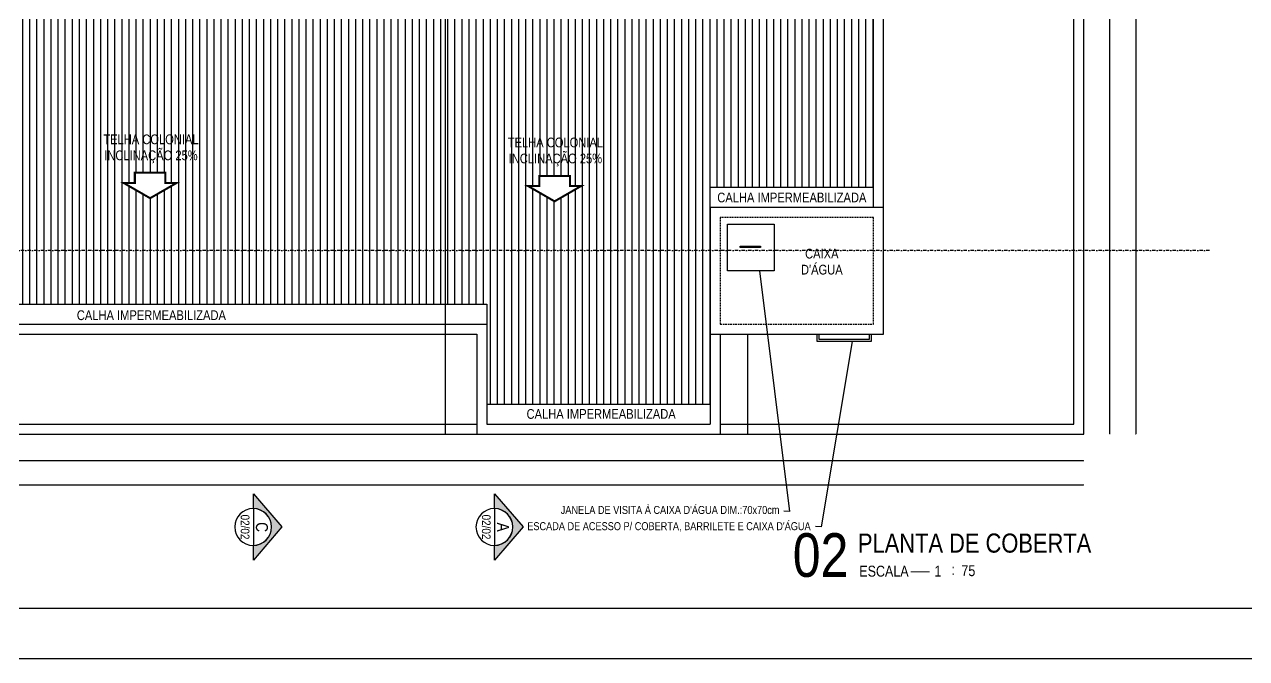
# Model space of a CAD drawing. Header units: millimetres. Extents: x -6300 to 1991, y -4770 to 4545.
# Drawn here: x -4913 to -3081, y 90 to 1042 of the extents above; entities that cross this region are included whole.
import ezdxf
from ezdxf.enums import TextEntityAlignment as Align

# ---------------------------------------------------------------- set-up
doc = ezdxf.new("R2010")
doc.units = ezdxf.units.MM
doc.header["$LTSCALE"] = 20
doc.header["$MEASUREMENT"] = 0
doc.linetypes.add('DASHDOT2', pattern=[0.5, 0.25, -0.125, 0, -0.125])
doc.linetypes.add('HIDDEN2', pattern=[0.1875, 0.125, -0.0625])
doc.layers.get('0').update_dxf_attribs({"linetype": 'CONTINUOUS'})
doc.layers.get('DEFPOINTS').update_dxf_attribs({"linetype": 'CONTINUOUS'})
for name, color, linetype in [('AR-TXT', 2, 'CONTINUOUS'), ('COTA', 7, 'CONTINUOUS'), ('E-txt-g', 3, 'CONTINUOUS'), ('E-TXT-Y', 2, 'CONTINUOUS'), ('LAYER7', 4, 'CONTINUOUS'), ('Lotes', 2, 'CONTINUOUS')]:
    doc.layers.add(name, color=color, linetype=linetype)
for name, color, linetype, lineweight in [('E-Cta-W', 7, 'CONTINUOUS', 20), ('E-Lay-9', 9, 'CONTINUOUS', 9), ('E-Pen-C', 4, 'CONTINUOUS', 15), ('E-Pen-G', 3, 'CONTINUOUS', 30), ('E-Txt-W', 7, 'CONTINUOUS', 20)]:
    doc.layers.add(name, color=color, linetype=linetype, lineweight=lineweight)
doc.styles.add('F2', font='ARIALN.TTF')
doc.styles.add('REG60', font='romans.shx', dxfattribs={"width": 0.8, "height": 0.15})
doc.styles.add('REG80', font='romans.shx', dxfattribs={"width": 0.8, "height": 0.2})
doc.styles.add('SWIS 721 CN BT', font='swissc.ttf')
doc.dimstyles.new('DIMENSION-1', dxfattribs={"dimtxt": 0.145, "dimasz": 0.07, "dimexe": 1, "dimexo": 0, "dimgap": 0.12, "dimtad": 1, "dimzin": 7, "dimdsep": 46, "dimtxsty": 'F2', "dimblk1": 'TRACO', "dimblk2": 'TRACO', "dimsah": 1, "dimcen": 1, "dimse1": 1, "dimse2": 1, "dimclrd": 4, "dimclre": 256, "dimclrt": 4, "dimadec": 8, "dimazin": 0, "dimtfac": 1, "dimtix": 1, "dimtmove": 2, "dimatfit": 3, "dimldrblk": 'TRACO', "dimfxl": 1, "dimtolj": 1, "dimtzin": 0, "dimarcsym": 0})
doc.dimstyles.get("Standard").update_dxf_attribs({"dimtxt": 0.18, "dimasz": 0.18, "dimexe": 0.18, "dimexo": 0.0625, "dimgap": 0.09, "dimtad": 0, "dimtih": 1, "dimtoh": 1, "dimdec": 4, "dimzin": 0, "dimdsep": 46, "dimtxsty": 'Standard', "dimcen": 0.09, "dimadec": 0, "dimazin": 0, "dimtfac": 1, "dimtdec": 4, "dimtofl": 0, "dimtmove": 0, "dimatfit": 3, "dimfxl": 1, "dimtolj": 1, "dimtzin": 0, "dimarcsym": 0})

# ---------------------------------------------------------------- blocks, each defined once
blk = doc.blocks.new('Seta')
at = {"color": 2, "const_width": 2}
blk.add_lwpolyline([(10, 15), (10, 26), (25, 0), (10, -26), (10, -15), (0, -15), (0, 15)], close=True, dxfattribs=at)
blk = doc.blocks.new('TXT-AMB75')
at = {"layer": 'E-txt-g', "style": 'REG80', "width": 0.8, "flags": 8}
blk.add_attdef('TXT', text='', height=0.2, dxfattribs=at).set_placement((0.005, 0.296), align=Align.CENTER)
at = {"layer": 'E-Txt-W', "style": 'REG60', "width": 0.8, "flags": 8}
blk.add_attdef('TXT', text='', height=0.15, dxfattribs=at).set_placement((0.005, 0.027), align=Align.CENTER)
blk = doc.blocks.new('TRACO')
at = {"layer": 'E-Pen-C'}
for p, q in [((-1, 0), (1, 0)), ((0, 1), (0, -1))]:
    blk.add_line(p, q, dxfattribs=at)
at = {"layer": 'E-Pen-G'}
blk.add_line((0, 0), (0, 0), dxfattribs=at)
blk = doc.blocks.new('*D927')
at = {"layer": 'COTA', "color": 4, "linetype": 'Continuous', "lineweight": -2}
blk.add_line((-3325, 387.1), (-3339.9, 387.1), dxfattribs=at)
at = {"layer": 'DEFPOINTS', "color": 0, "linetype": 'Continuous'}
for p in [(-3340, 442.1, -183), (-3325, 427.1, -183), (-3340, 387.1)]:
    blk.add_point(p, dxfattribs=at)
at = {"layer": 'COTA', "color": 4, "linetype": 'Continuous', "lineweight": -2, "xscale": 0.07, "yscale": 0.07, "zscale": 0.07, "rotation": 180}
blk.add_blockref('TRACO', (-3340, 387.1), dxfattribs=at)
at = {"layer": 'COTA', "color": 4, "linetype": 'Continuous', "lineweight": -2, "xscale": 0.07, "yscale": 0.07, "zscale": 0.07}
blk.add_blockref('TRACO', (-3325, 387.1), dxfattribs=at)
at = {"layer": 'COTA', "color": 4, "linetype": 'Continuous', "insert": (-3332.5, 387.3), "char_height": 0.145, "attachment_point": 5, "style": 'F2'}
blk.add_mtext('\\A1;15.00', dxfattribs=at)
blk = doc.blocks.new('*D928')
at = {"layer": 'COTA', "color": 4, "linetype": 'Continuous', "lineweight": -2}
blk.add_line((-3340, 387.1), (-3624.9, 387.1), dxfattribs=at)
at = {"layer": 'DEFPOINTS', "color": 0, "linetype": 'Continuous'}
for p in [(-3625, 577.1, -183), (-3340, 442.1, -183), (-3625, 387.1)]:
    blk.add_point(p, dxfattribs=at)
at = {"layer": 'COTA', "color": 4, "linetype": 'Continuous', "lineweight": -2, "xscale": 0.07, "yscale": 0.07, "zscale": 0.07, "rotation": 180}
blk.add_blockref('TRACO', (-3625, 387.1), dxfattribs=at)
at = {"layer": 'COTA', "color": 4, "linetype": 'Continuous', "lineweight": -2, "xscale": 0.07, "yscale": 0.07, "zscale": 0.07}
blk.add_blockref('TRACO', (-3340, 387.1), dxfattribs=at)
at = {"layer": 'COTA', "color": 4, "linetype": 'Continuous', "insert": (-3482.5, 387.3), "char_height": 0.145, "attachment_point": 5, "style": 'F2'}
blk.add_mtext('\\A1;285.00', dxfattribs=at)
blk = doc.blocks.new('*D929')
at = {"layer": 'COTA', "color": 4, "linetype": 'Continuous', "lineweight": -2}
blk.add_line((-3625, 387.1), (-3639.9, 387.1), dxfattribs=at)
at = {"layer": 'DEFPOINTS', "color": 0, "linetype": 'Continuous'}
for p in [(-3640, 592.1, -183), (-3625, 577.1, -183), (-3640, 387.1)]:
    blk.add_point(p, dxfattribs=at)
at = {"layer": 'COTA', "color": 4, "linetype": 'Continuous', "lineweight": -2, "xscale": 0.07, "yscale": 0.07, "zscale": 0.07, "rotation": 180}
blk.add_blockref('TRACO', (-3640, 387.1), dxfattribs=at)
at = {"layer": 'COTA', "color": 4, "linetype": 'Continuous', "lineweight": -2, "xscale": 0.07, "yscale": 0.07, "zscale": 0.07}
blk.add_blockref('TRACO', (-3625, 387.1), dxfattribs=at)
at = {"layer": 'COTA', "color": 4, "linetype": 'Continuous', "insert": (-3632.5, 387.3), "char_height": 0.145, "attachment_point": 5, "style": 'F2'}
blk.add_mtext('\\A1;15.00', dxfattribs=at)
blk = doc.blocks.new('*D930')
at = {"layer": 'COTA', "color": 4, "linetype": 'Continuous', "lineweight": -2}
blk.add_line((-3640, 387.1), (-3869.9, 387.1), dxfattribs=at)
at = {"layer": 'DEFPOINTS', "color": 0, "linetype": 'Continuous'}
for p in [(-3640, 592.1, -183), (-3870, 577.1, -183), (-3870, 387.1)]:
    blk.add_point(p, dxfattribs=at)
at = {"layer": 'COTA', "color": 4, "linetype": 'Continuous', "lineweight": -2, "xscale": 0.07, "yscale": 0.07, "zscale": 0.07, "rotation": 180}
blk.add_blockref('TRACO', (-3870, 387.1), dxfattribs=at)
at = {"layer": 'COTA', "color": 4, "linetype": 'Continuous', "lineweight": -2, "xscale": 0.07, "yscale": 0.07, "zscale": 0.07}
blk.add_blockref('TRACO', (-3640, 387.1), dxfattribs=at)
at = {"layer": 'COTA', "color": 4, "linetype": 'Continuous', "insert": (-3755, 387.3), "char_height": 0.145, "attachment_point": 5, "style": 'F2'}
blk.add_mtext('\\A1;230.00', dxfattribs=at)
blk = doc.blocks.new('*D931')
at = {"layer": 'COTA', "color": 4, "linetype": 'Continuous', "lineweight": -2}
blk.add_line((-3870, 387.1), (-3884.9, 387.1), dxfattribs=at)
at = {"layer": 'DEFPOINTS', "color": 0, "linetype": 'Continuous'}
for p in [(-3885, 577.1, -183), (-3870, 577.1, -183), (-3885, 387.1)]:
    blk.add_point(p, dxfattribs=at)
at = {"layer": 'COTA', "color": 4, "linetype": 'Continuous', "lineweight": -2, "xscale": 0.07, "yscale": 0.07, "zscale": 0.07, "rotation": 180}
blk.add_blockref('TRACO', (-3885, 387.1), dxfattribs=at)
at = {"layer": 'COTA', "color": 4, "linetype": 'Continuous', "lineweight": -2, "xscale": 0.07, "yscale": 0.07, "zscale": 0.07}
blk.add_blockref('TRACO', (-3870, 387.1), dxfattribs=at)
at = {"layer": 'COTA', "color": 4, "linetype": 'Continuous', "insert": (-3877.5, 387.3), "char_height": 0.145, "attachment_point": 5, "style": 'F2'}
blk.add_mtext('\\A1;15.00', dxfattribs=at)
blk = doc.blocks.new('*D932')
at = {"layer": 'COTA', "color": 4, "linetype": 'Continuous', "lineweight": -2}
blk.add_line((-3885, 387.1), (-4219.9, 387.1), dxfattribs=at)
at = {"layer": 'DEFPOINTS', "color": 0, "linetype": 'Continuous'}
for p in [(-3885, 577.1, -183), (-4220, 442.1, -183), (-4220, 387.1)]:
    blk.add_point(p, dxfattribs=at)
at = {"layer": 'COTA', "color": 4, "linetype": 'Continuous', "lineweight": -2, "xscale": 0.07, "yscale": 0.07, "zscale": 0.07, "rotation": 180}
blk.add_blockref('TRACO', (-4220, 387.1), dxfattribs=at)
at = {"layer": 'COTA', "color": 4, "linetype": 'Continuous', "lineweight": -2, "xscale": 0.07, "yscale": 0.07, "zscale": 0.07}
blk.add_blockref('TRACO', (-3885, 387.1), dxfattribs=at)
at = {"layer": 'COTA', "color": 4, "linetype": 'Continuous', "insert": (-4052.5, 387.3), "char_height": 0.145, "attachment_point": 5, "style": 'F2'}
blk.add_mtext('\\A1;335.00', dxfattribs=at)
blk = doc.blocks.new('*D933')
at = {"layer": 'COTA', "color": 4, "linetype": 'Continuous', "lineweight": -2}
blk.add_line((-4220, 387.1), (-4234.9, 387.1), dxfattribs=at)
at = {"layer": 'DEFPOINTS', "color": 0, "linetype": 'Continuous'}
for p in [(-4235, 442.1, -183), (-4220, 442.1, -183), (-4235, 387.1)]:
    blk.add_point(p, dxfattribs=at)
at = {"layer": 'COTA', "color": 4, "linetype": 'Continuous', "lineweight": -2, "xscale": 0.07, "yscale": 0.07, "zscale": 0.07, "rotation": 180}
blk.add_blockref('TRACO', (-4235, 387.1), dxfattribs=at)
at = {"layer": 'COTA', "color": 4, "linetype": 'Continuous', "lineweight": -2, "xscale": 0.07, "yscale": 0.07, "zscale": 0.07}
blk.add_blockref('TRACO', (-4220, 387.1), dxfattribs=at)
at = {"layer": 'COTA', "color": 4, "linetype": 'Continuous', "insert": (-4227.5, 387.3), "char_height": 0.145, "attachment_point": 5, "style": 'F2'}
blk.add_mtext('\\A1;15.00', dxfattribs=at)
blk = doc.blocks.new('*D934')
at = {"layer": 'COTA', "color": 4, "linetype": 'Continuous', "lineweight": -2}
blk.add_line((-4235, 387.1), (-5174.6, 387.1), dxfattribs=at)
at = {"layer": 'DEFPOINTS', "color": 0, "linetype": 'Continuous'}
for p in [(-5174.6, 592.1, -183), (-4235, 442.1, -183), (-5174.6, 387.1)]:
    blk.add_point(p, dxfattribs=at)
at = {"layer": 'COTA', "color": 4, "linetype": 'Continuous', "lineweight": -2, "xscale": 0.07, "yscale": 0.07, "zscale": 0.07, "rotation": 180}
blk.add_blockref('TRACO', (-5174.6, 387.1), dxfattribs=at)
at = {"layer": 'COTA', "color": 4, "linetype": 'Continuous', "lineweight": -2, "xscale": 0.07, "yscale": 0.07, "zscale": 0.07}
blk.add_blockref('TRACO', (-4235, 387.1), dxfattribs=at)
at = {"layer": 'COTA', "color": 4, "linetype": 'Continuous', "insert": (-4704.8, 387.3), "char_height": 0.145, "attachment_point": 5, "style": 'F2'}
blk.add_mtext('\\A1;939.67', dxfattribs=at)
blk = doc.blocks.new('*D939')
at = {"layer": 'COTA', "color": 4, "linetype": 'Continuous', "lineweight": -2}
blk.add_line((-5574.9, 350.7), (-3325, 350.7), dxfattribs=at)
at = {"layer": 'DEFPOINTS', "color": 0, "linetype": 'Continuous'}
for p in [(-5575, 442.1, -183), (-3325, 427.1, -183), (-3325, 350.7)]:
    blk.add_point(p, dxfattribs=at)
at = {"layer": 'COTA', "color": 4, "linetype": 'Continuous', "lineweight": -2, "xscale": 0.07, "yscale": 0.07, "zscale": 0.07, "rotation": 180}
blk.add_blockref('TRACO', (-5575, 350.7), dxfattribs=at)
at = {"layer": 'COTA', "color": 4, "linetype": 'Continuous', "lineweight": -2, "xscale": 0.07, "yscale": 0.07, "zscale": 0.07}
blk.add_blockref('TRACO', (-3325, 350.7), dxfattribs=at)
at = {"layer": 'COTA', "color": 4, "linetype": 'Continuous', "insert": (-4450, 350.9), "char_height": 0.145, "attachment_point": 5, "style": 'F2'}
blk.add_mtext('\\A1;2250.00', dxfattribs=at)
blk = doc.blocks.new('*D940')
at = {"layer": 'COTA', "color": 4, "linetype": 'Continuous', "lineweight": -2}
blk.add_line((-3285.8, 427.2), (-3285.8, 442), dxfattribs=at)
at = {"layer": 'DEFPOINTS', "color": 0, "linetype": 'Continuous'}
for p in [(-3340, 442.1, -183), (-3285.8, 442.1), (-3325, 427.1, -183)]:
    blk.add_point(p, dxfattribs=at)
at = {"layer": 'COTA', "color": 4, "linetype": 'Continuous', "lineweight": -2, "xscale": 0.07, "yscale": 0.07, "zscale": 0.07}
for p, rotation in [((-3285.8, 442.1), 90), ((-3285.8, 427.1), 270)]:
    blk.add_blockref('TRACO', p, dxfattribs=dict(at, rotation=rotation))
at = {"layer": 'COTA', "color": 4, "linetype": 'Continuous', "insert": (-3286, 434.6), "char_height": 0.145, "attachment_point": 5, "rotation": 90, "style": 'F2'}
blk.add_mtext('\\A1;15.00', dxfattribs=at)
blk = doc.blocks.new('*D941')
at = {"layer": 'COTA', "color": 4, "linetype": 'Continuous', "lineweight": -2}
blk.add_line((-3285.8, 442.2), (-3285.8, 577), dxfattribs=at)
at = {"layer": 'DEFPOINTS', "color": 0, "linetype": 'Continuous'}
for p in [(-3625, 577.1, -183), (-3285.8, 577.1), (-3340, 442.1, -183)]:
    blk.add_point(p, dxfattribs=at)
at = {"layer": 'COTA', "color": 4, "linetype": 'Continuous', "lineweight": -2, "xscale": 0.07, "yscale": 0.07, "zscale": 0.07}
for p, rotation in [((-3285.8, 577.1), 90), ((-3285.8, 442.1), 270)]:
    blk.add_blockref('TRACO', p, dxfattribs=dict(at, rotation=rotation))
at = {"layer": 'COTA', "color": 4, "linetype": 'Continuous', "insert": (-3286, 509.6), "char_height": 0.145, "attachment_point": 5, "rotation": 90, "style": 'F2'}
blk.add_mtext('\\A1;135.00', dxfattribs=at)
blk = doc.blocks.new('*D942')
at = {"layer": 'COTA', "color": 4, "linetype": 'Continuous', "lineweight": -2}
blk.add_line((-3285.8, 577.2), (-3285.8, 592), dxfattribs=at)
at = {"layer": 'DEFPOINTS', "color": 0, "linetype": 'Continuous'}
for p in [(-3640, 592.1, -183), (-3285.8, 592.1), (-3625, 577.1, -183)]:
    blk.add_point(p, dxfattribs=at)
at = {"layer": 'COTA', "color": 4, "linetype": 'Continuous', "lineweight": -2, "xscale": 0.07, "yscale": 0.07, "zscale": 0.07}
for p, rotation in [((-3285.8, 592.1), 90), ((-3285.8, 577.1), 270)]:
    blk.add_blockref('TRACO', p, dxfattribs=dict(at, rotation=rotation))
at = {"layer": 'COTA', "color": 4, "linetype": 'Continuous', "insert": (-3286, 584.6), "char_height": 0.145, "attachment_point": 5, "rotation": 90, "style": 'F2'}
blk.add_mtext('\\A1;15.00', dxfattribs=at)
blk = doc.blocks.new('*D943')
at = {"layer": 'COTA', "color": 4, "linetype": 'Continuous', "lineweight": -2}
blk.add_line((-3285.8, 592.2), (-3285.8, 752), dxfattribs=at)
at = {"layer": 'DEFPOINTS', "color": 0, "linetype": 'Continuous'}
for p in [(-3640, 752.1, -183), (-3285.8, 752.1), (-3640, 592.1, -183)]:
    blk.add_point(p, dxfattribs=at)
at = {"layer": 'COTA', "color": 4, "linetype": 'Continuous', "lineweight": -2, "xscale": 0.07, "yscale": 0.07, "zscale": 0.07}
for p, rotation in [((-3285.8, 752.1), 90), ((-3285.8, 592.1), 270)]:
    blk.add_blockref('TRACO', p, dxfattribs=dict(at, rotation=rotation))
at = {"layer": 'COTA', "color": 4, "linetype": 'Continuous', "insert": (-3286, 672.1), "char_height": 0.145, "attachment_point": 5, "rotation": 90, "style": 'F2'}
blk.add_mtext('\\A1;160.00', dxfattribs=at)
blk = doc.blocks.new('*D944')
at = {"layer": 'COTA', "color": 4, "linetype": 'Continuous', "lineweight": -2}
blk.add_line((-3285.8, 752.2), (-3285.8, 767), dxfattribs=at)
at = {"layer": 'DEFPOINTS', "color": 0, "linetype": 'Continuous'}
for p in [(-3640, 752.1, -183), (-3625, 767.1, -183), (-3285.8, 767.1)]:
    blk.add_point(p, dxfattribs=at)
at = {"layer": 'COTA', "color": 4, "linetype": 'Continuous', "lineweight": -2, "xscale": 0.07, "yscale": 0.07, "zscale": 0.07}
for p, rotation in [((-3285.8, 767.1), 90), ((-3285.8, 752.1), 270)]:
    blk.add_blockref('TRACO', p, dxfattribs=dict(at, rotation=rotation))
at = {"layer": 'COTA', "color": 4, "linetype": 'Continuous', "insert": (-3286, 759.6), "char_height": 0.145, "attachment_point": 5, "rotation": 90, "style": 'F2'}
blk.add_mtext('\\A1;15.00', dxfattribs=at)
blk = doc.blocks.new('*D945')
at = {"layer": 'COTA', "color": 4, "linetype": 'Continuous', "lineweight": -2}
blk.add_line((-3285.8, 767.2), (-3285.8, 1109.5), dxfattribs=at)
at = {"layer": 'DEFPOINTS', "color": 0, "linetype": 'Continuous'}
for p in [(-3640, 1109.6, -183), (-3285.8, 1109.6), (-3625, 767.1, -183)]:
    blk.add_point(p, dxfattribs=at)
at = {"layer": 'COTA', "color": 4, "linetype": 'Continuous', "lineweight": -2, "xscale": 0.07, "yscale": 0.07, "zscale": 0.07}
for p, rotation in [((-3285.8, 1109.6), 90), ((-3285.8, 767.1), 270)]:
    blk.add_blockref('TRACO', p, dxfattribs=dict(at, rotation=rotation))
at = {"layer": 'COTA', "color": 4, "linetype": 'Continuous', "insert": (-3286, 938.3), "char_height": 0.145, "attachment_point": 5, "rotation": 90, "style": 'F2'}
blk.add_mtext('\\A1;342.50', dxfattribs=at)
blk = doc.blocks.new('*D952')
at = {"layer": 'COTA', "color": 4, "linetype": 'Continuous', "lineweight": -2}
blk.add_line((-3247, 2527), (-3247, 427.2), dxfattribs=at)
at = {"layer": 'DEFPOINTS', "color": 0, "linetype": 'Continuous'}
for p in [(-3325, 2527.1, -183), (-3325, 427.1, -183), (-3247, 427.1)]:
    blk.add_point(p, dxfattribs=at)
at = {"layer": 'COTA', "color": 4, "linetype": 'Continuous', "lineweight": -2, "xscale": 0.07, "yscale": 0.07, "zscale": 0.07}
for p, rotation in [((-3247, 2527.1), 90), ((-3247, 427.1), 270)]:
    blk.add_blockref('TRACO', p, dxfattribs=dict(at, rotation=rotation))
at = {"layer": 'COTA', "color": 4, "linetype": 'Continuous', "insert": (-3247.2, 1477.1), "char_height": 0.145, "attachment_point": 5, "rotation": 90, "style": 'F2'}
blk.add_mtext('\\A1;2100.00', dxfattribs=at)
blk = doc.blocks.new('*D986')
at = {"layer": 'COTA', "color": 4, "linetype": 'Continuous', "lineweight": -2}
blk.add_line((-4282, 427.2), (-4282, 577), dxfattribs=at)
at = {"layer": 'DEFPOINTS', "color": 0, "linetype": 'Continuous'}
for p in [(-4282, 577.1), (-4235, 577.1, -183), (-4235, 427.1, -183)]:
    blk.add_point(p, dxfattribs=at)
at = {"layer": 'COTA', "color": 4, "linetype": 'Continuous', "lineweight": -2, "xscale": 0.07, "yscale": 0.07, "zscale": 0.07}
for p, rotation in [((-4282, 577.1), 90), ((-4282, 427.1), 270)]:
    blk.add_blockref('TRACO', p, dxfattribs=dict(at, rotation=rotation))
at = {"layer": 'COTA', "color": 4, "linetype": 'Continuous', "insert": (-4282.2, 502.1), "char_height": 0.145, "attachment_point": 5, "rotation": 90, "style": 'F2'}
blk.add_mtext('\\A1;150.00', dxfattribs=at)
blk = doc.blocks.new('*D987')
at = {"layer": 'COTA', "color": 4, "linetype": 'Continuous', "lineweight": -2}
blk.add_line((-4282, 577.2), (-4282, 592), dxfattribs=at)
at = {"layer": 'DEFPOINTS', "color": 0, "linetype": 'Continuous'}
for p in [(-4282, 592.1), (-4220, 592.1, -183), (-4235, 577.1, -183)]:
    blk.add_point(p, dxfattribs=at)
at = {"layer": 'COTA', "color": 4, "linetype": 'Continuous', "lineweight": -2, "xscale": 0.07, "yscale": 0.07, "zscale": 0.07}
for p, rotation in [((-4282, 592.1), 90), ((-4282, 577.1), 270)]:
    blk.add_blockref('TRACO', p, dxfattribs=dict(at, rotation=rotation))
at = {"layer": 'COTA', "color": 4, "linetype": 'Continuous', "insert": (-4282.2, 584.6), "char_height": 0.145, "attachment_point": 5, "rotation": 90, "style": 'F2'}
blk.add_mtext('\\A1;15.00', dxfattribs=at)
blk = doc.blocks.new('*D1068')
at = {"layer": 'COTA', "color": 4, "linetype": 'Continuous', "lineweight": -2}
blk.add_line((-4282, 592.2), (-4282, 1109.5), dxfattribs=at)
at = {"layer": 'DEFPOINTS', "color": 0, "linetype": 'Continuous'}
for p in [(-4282, 1109.6), (-4268.5, 1109.6, -183), (-4220, 592.1, -183)]:
    blk.add_point(p, dxfattribs=at)
at = {"layer": 'COTA', "color": 4, "linetype": 'Continuous', "lineweight": -2, "xscale": 0.07, "yscale": 0.07, "zscale": 0.07}
for p, rotation in [((-4282, 1109.6), 90), ((-4282, 592.1), 270)]:
    blk.add_blockref('TRACO', p, dxfattribs=dict(at, rotation=rotation))
at = {"layer": 'COTA', "color": 4, "linetype": 'Continuous', "insert": (-4282.2, 850.8), "char_height": 0.145, "attachment_point": 5, "rotation": 90, "style": 'F2'}
blk.add_mtext('\\A1;517.50', dxfattribs=at)
blk = doc.blocks.new('CHAVE CORTE-100')
blk.add_hatch(color=8).paths.add_polyline_path([(-2.567, 0), (-2.86, 0), (-2.198, 0.571), (-1.536, 0), (-1.83, 0, 0.987177)])
at = {"color": 2}
blk.add_line((-1.83, 0), (-2.567, 0), dxfattribs=at)
blk.add_lwpolyline([(-1.83, 0.001), (-1.536, 0), (-2.198, 0.571), (-2.86, 0), (-2.567, 0, -0.985586)], format="xyb", close=True, dxfattribs=at)
blk.add_circle((-2.199, -0.005), 0.368, dxfattribs=at)
at = {"color": 2, "style": 'F2'}
for tag, height, p in [('A', 0.24, (-2.199, 0.171)), ('01-02', 0.2, (-2.199, -0.127))]:
    blk.add_attdef(tag, text='', height=height, dxfattribs=at).set_placement(p, align=Align.MIDDLE_CENTER)
blk = doc.blocks.new('*D993')
at = {"layer": 'COTA', "color": 4, "linetype": 'Continuous', "lineweight": -2}
blk.add_line((-3828.9, 577), (-3828.9, 427.2), dxfattribs=at)
at = {"layer": 'DEFPOINTS', "color": 0, "linetype": 'Continuous'}
for p in [(-3870, 577.1), (-3870, 427.1), (-3828.9, 427.1)]:
    blk.add_point(p, dxfattribs=at)
at = {"layer": 'COTA', "color": 4, "linetype": 'Continuous', "lineweight": -2, "xscale": 0.07, "yscale": 0.07, "zscale": 0.07}
for p, rotation in [((-3828.9, 577.1), 90), ((-3828.9, 427.1), 270)]:
    blk.add_blockref('TRACO', p, dxfattribs=dict(at, rotation=rotation))
at = {"layer": 'COTA', "color": 4, "linetype": 'Continuous', "insert": (-3829.1, 502.1), "char_height": 0.145, "attachment_point": 5, "rotation": 90, "style": 'F2'}
blk.add_mtext('\\A1;150.00', dxfattribs=at)
blk = doc.blocks.new('IND_DES')
at = {"layer": 'E-Txt-W', "color": 7}
blk.add_line((0.027, -0.243), (0.198, -0.243), dxfattribs=at)
at = {"layer": 'E-txt-g', "color": 7, "style": 'F2'}
for s, p in [('ESCALA', (-0.446, -0.286)), ('1', (0.243, -0.286)), (':', (0.399, -0.271))]:
    blk.add_text(s, height=0.1, dxfattribs=at).set_placement(p)
blk.add_attdef('ESCALA', (0.49, -0.281), '', height=0.1, dxfattribs=at)
at = {"layer": 'E-Txt-W', "color": 6, "style": 'F2'}
blk.add_attdef('00', text='', height=0.4, dxfattribs=at).set_placement((-0.708, -0.288), align=Align.CENTER)
at = {"layer": 'E-TXT-Y', "color": 7, "style": 'F2'}
for tag, p in [('PROJETO', (-0.456, 0.183)), ('DESENHO', (-0.458, -0.066))]:
    blk.add_attdef(tag, p, '', height=0.175, dxfattribs=at)

msp = doc.modelspace()

# ---------------------------------------------------------------- hatches: boundary and pattern name
at = {"layer": 'LAYER7', "linetype": 'Continuous'}
h = msp.add_hatch(dxfattribs=at)
h.set_pattern_fill('ANSI31', color=4, scale=85, angle=45, style=0)
h.set_pattern_definition([(90, (-152252.799, -8928.696), (-10.625, 1e-15), [])])
h.paths.add_polyline_path([(-3884.973, 702.479), (-4208.38, 702.474), (-4208.38, 472.092), (-3884.973, 472.092), (-3884.973, 577.092)])
h.paths.add_polyline_path([(-3639.973, 1104.592), (-4208.38, 1104.592), (-4208.38, 702.474), (-3884.973, 702.479), (-3884.973, 767.092), (-3884.973, 797.092), (-3639.973, 797.092)])
h.paths.add_polyline_path([(-4095.526, 814.453), (-4095.526, 799.165), (-4078.738, 799.165), (-4118.458, 776.233), (-4158.177, 799.165), (-4141.39, 799.165), (-4141.39, 814.453)], flags=16)
h.paths.add_polyline_path([(-4208.38, 1104.592), (-4570.038, 1104.592), (-4570.038, 702.469), (-4208.38, 702.474)])
h.paths.add_polyline_path([(-4570.038, 1104.592), (-4909.973, 1104.592), (-4909.973, 1067.092), (-5072.973, 1067.092), (-5174.646, 965.419), (-5174.646, 702.459), (-4570.038, 702.469)])
h.paths.add_polyline_path([(-4702.054, 819.149), (-4702.054, 803.861), (-4685.266, 803.861), (-4724.986, 780.929), (-4764.705, 803.861), (-4747.918, 803.861), (-4747.918, 819.149)], flags=16)
h.paths.add_polyline_path([(-4570.038, 702.469), (-5174.646, 702.459), (-5174.646, 622.092), (-4570.038, 622.092)])
h.paths.add_polyline_path([(-4208.38, 702.474), (-4570.038, 702.469), (-4570.038, 622.092), (-4219.973, 622.092), (-4219.973, 592.092), (-4219.973, 472.092), (-4208.38, 472.092)])
h.paths.add_polyline_path([(-4192.806, 823.566), (-4041.64, 823.566), (-4041.64, 856.64), (-4192.806, 856.64)], flags=24)
h.paths.add_polyline_path([(-4192.463, 853.267), (-4041.983, 853.267), (-4041.983, 875.898), (-4192.463, 875.898)], flags=24)
h.paths.add_polyline_path([(-4286.371, 831.095), (-4286.371, 870.678), (-4316.558, 870.678), (-4316.558, 831.095)], flags=24)
h.paths.add_polyline_path([(-4799.334, 828.263), (-4648.168, 828.263), (-4648.168, 861.336), (-4799.334, 861.336)], flags=24)
h.paths.add_polyline_path([(-4798.991, 857.964), (-4648.512, 857.964), (-4648.512, 880.595), (-4798.991, 880.595)], flags=24)
h.paths.add_polyline_path([(-5197.739, 826.744), (-5167.394, 826.744), (-5167.394, 856.931), (-5197.739, 856.931)], flags=9)

# ---------------------------------------------------------------- linework, layer by layer
at = {"color": 7}
for points in [[(-3858.912, 741.891), (-3788.912, 741.891), (-3788.912, 671.891), (-3858.912, 671.891)], [(-3840.331, 709.105), (-3809.834, 709.105), (-3809.834, 706.812), (-3840.331, 706.812)]]:
    msp.add_lwpolyline(points, close=True, dxfattribs=at)
at = {"layer": 'COTA', "color": 7, "linetype": 'Continuous'}
for p, q in [((-3339.973, 442.092), (-3339.973, 2512.092)), ((-3324.973, 427.092), (-3324.973, 2527.092)), ((-5539.973, 442.092), (-4234.973, 442.092)), ((-3869.973, 442.092), (-3339.973, 442.092)), ((-5574.973, 427.092), (-4234.973, 427.092)), ((-3869.973, 427.092), (-3324.973, 427.092))]:
    msp.add_line(p, q, dxfattribs=at)
at = {"layer": 'COTA', "color": 5, "linetype": 'Continuous'}
for p, q in [((-3624.973, 767.092, 182.961), (-3624.973, 1792.092, 182.961)), ((-3639.973, 767.092), (-3639.973, 1777.092)), ((-5174.646, 592.092), (-4219.973, 592.092)), ((-4219.973, 592.092), (-4219.973, 442.092)), ((-5189.646, 577.092), (-4234.973, 577.092)), ((-4234.973, 577.092), (-4234.973, 427.092)), ((-3884.973, 577.092), (-3884.973, 442.092)), ((-3869.973, 577.092), (-3869.973, 427.092)), ((-4219.973, 442.092), (-3884.973, 442.092)), ((-4234.973, 427.092), (-3869.973, 427.092))]:
    msp.add_line(p, q, dxfattribs=at)
at = {"layer": 'COTA', "color": 6, "linetype": 'Continuous'}
for p, q in [((-3639.973, 797.092), (-3884.973, 797.092)), ((-3884.973, 767.092), (-3884.973, 797.092)), ((-5174.646, 622.092), (-4219.973, 622.092)), ((-4219.973, 622.092), (-4219.973, 592.092)), ((-4219.973, 472.092), (-3884.973, 472.092))]:
    msp.add_line(p, q, dxfattribs=at)
at = {"layer": 'COTA', "color": 2, "linetype": 'DASHDOT2'}
msp.add_line((-3136.364, 702.491, 182.961), (-5996.928, 702.446, 182.961), dxfattribs=at)
at = {"layer": 'COTA', "color": 1, "linetype": 'Continuous'}
msp.add_lwpolyline([(-3884.973, 577.092), (-3624.973, 577.092), (-3624.973, 767.092), (-3884.973, 767.092)], close=True, dxfattribs=at)
at = {"layer": 'COTA', "color": 8, "linetype": 'HIDDEN2'}
msp.add_lwpolyline([(-3869.973, 592.092), (-3639.973, 592.092), (-3639.973, 752.092), (-3869.973, 752.092)], close=True, dxfattribs=at)
at = {"layer": 'COTA', "color": 7, "linetype": 'Continuous'}
msp.add_lwpolyline([(-3643.443, 577.092), (-3643.443, 566.092), (-3724.443, 566.092), (-3724.443, 577.092)], dxfattribs=at)
msp.add_lwpolyline([(-3646.443, 577.092), (-3646.443, 569.092), (-3721.443, 569.092), (-3721.443, 577.092)], close=True, dxfattribs=at)
at = {"layer": 'Lotes', "color": 2}
msp.add_lwpolyline([(-6225.21, 90.189), (1232.121, 90.189), (1232.121, 4545.189), (-6225.21, 4545.189)], close=True, dxfattribs=at)
at = {"layer": 'Lotes', "color": 1}
msp.add_lwpolyline([(-6037.71, 4470.189), (1157.121, 4470.189), (1157.121, 165.189), (-6037.71, 165.189)], close=True, dxfattribs=at)

# ---------------------------------------------------------------- block references
at = {"color": 6}
ref = msp.add_blockref('TXT-AMB75', (-4724.149, 835.979, 147.309), dxfattribs=dict(at, xscale=72.9, yscale=72.9, zscale=72.9))
ref.add_attrib('TXT', 'TELHA COLONIAL', dxfattribs={"layer": 'E-txt-g', "color": 2, "height": 14.58, "style": 'F2'}).set_placement((-4723.751, 861.985, 147.309), align=Align.CENTER)
ref.add_attrib('TXT', 'INCLINAÇÃO 25%', dxfattribs={"layer": 'E-Txt-W', "color": 2, "height": 14.58, "style": 'F2'}).set_placement((-4723.751, 837.952, 147.309), align=Align.CENTER)
ref = msp.add_blockref('TXT-AMB75', (-4117.621, 831.282, 147.309), dxfattribs=dict(at, xscale=72.9, yscale=72.9, zscale=72.9))
ref.add_attrib('TXT', 'TELHA COLONIAL', dxfattribs={"layer": 'E-txt-g', "color": 2, "height": 14.58, "style": 'F2'}).set_placement((-4117.223, 857.288, 147.309), align=Align.CENTER)
ref.add_attrib('TXT', 'INCLINAÇÃO 25%', dxfattribs={"layer": 'E-Txt-W', "color": 2, "height": 14.58, "style": 'F2'}).set_placement((-4117.223, 833.256, 147.309), align=Align.CENTER)
ref = msp.add_blockref('TXT-AMB75', (-3763.022, 748.692, 147.309), dxfattribs=dict(at, xscale=72.9, yscale=72.9, zscale=72.9))
ref.add_attrib('TXT', 'CALHA IMPERMEABILIZADA', dxfattribs={"layer": 'E-txt-g', "color": 2, "height": 14.58, "style": 'F2'}).set_placement((-3762.624, 774.697, 147.309), align=Align.CENTER)
ref = msp.add_blockref('TXT-AMB75', (-3718.083, 664.475, 182.961), dxfattribs=dict(at, xscale=72.9, yscale=72.9, zscale=72.9))
ref.add_attrib('TXT', 'CAIXA', dxfattribs={"layer": 'E-txt-g', "color": 2, "height": 14.58, "style": 'F2'}).set_placement((-3717.685, 690.48, 182.961), align=Align.CENTER)
ref.add_attrib('TXT', "D'ÁGUA", dxfattribs={"layer": 'E-Txt-W', "color": 2, "height": 14.58, "style": 'F2'}).set_placement((-3717.685, 666.448, 182.961), align=Align.CENTER)
ref = msp.add_blockref('TXT-AMB75', (-4723.531, 572.097, 147.309), dxfattribs=dict(at, xscale=72.9, yscale=72.9, zscale=72.9))
ref.add_attrib('TXT', 'CALHA IMPERMEABILIZADA', dxfattribs={"layer": 'E-txt-g', "color": 2, "height": 14.58, "style": 'F2'}).set_placement((-4723.132, 598.102, 147.309), align=Align.CENTER)
ref = msp.add_blockref('TXT-AMB75', (-4049.043, 423.939, 147.309), dxfattribs=dict(at, xscale=72.9, yscale=72.9, zscale=72.9))
ref.add_attrib('TXT', 'CALHA IMPERMEABILIZADA', dxfattribs={"layer": 'E-txt-g', "color": 2, "height": 14.58, "style": 'F2'}).set_placement((-4048.645, 449.945, 147.309), align=Align.CENTER)
ref = msp.add_blockref('IND_DES', (-3588.501, 259.934), dxfattribs=dict(xscale=163.6240131907927, yscale=163.6240131907927, zscale=163.6240131907927))
ref.add_attrib('00', '02', dxfattribs={"layer": 'E-Txt-W', "height": 65.4496, "style": 'F2'}).set_placement((-3719.556, 212.795), align=Align.CENTER)
ref.add_attrib('DESENHO', 'PLANTA DE COBERTA', (-3663.475, 249.161), dxfattribs={"layer": 'E-TXT-Y', "color": 2, "height": 28.63422, "style": 'F2'})
ref.add_attrib('ESCALA', '75', (-3508.371, 213.918), dxfattribs={"layer": 'E-txt-g', "color": 7, "height": 16.3624, "style": 'F2'})
at = {"layer": 'AR-TXT'}
ref = msp.add_blockref('CHAVE CORTE-100', (-4570.127, 452.53), dxfattribs=dict(at, xscale=-75, yscale=75, zscale=75, rotation=270))
ref.add_attrib('00', '02/02', dxfattribs={"layer": '0', "height": 13, "rotation": 270, "style": 'SWIS 721 CN BT'}).set_placement((-4582.619, 287.566), align=Align.MIDDLE_CENTER)
ref.add_attrib('A', 'C', dxfattribs={"layer": '0', "height": 18, "rotation": 270, "style": 'SWIS 721 CN BT'}).set_placement((-4557.335, 287.449), align=Align.MIDDLE_CENTER)
ref = msp.add_blockref('CHAVE CORTE-100', (-4208.38, 452.53), dxfattribs=dict(at, xscale=-75, yscale=75, zscale=75, rotation=270))
ref.add_attrib('00', '02/02', dxfattribs={"layer": '0', "height": 13, "rotation": 270, "style": 'SWIS 721 CN BT'}).set_placement((-4220.872, 287.566), align=Align.MIDDLE_CENTER)
ref.add_attrib('A', 'A', dxfattribs={"layer": '0', "height": 18, "rotation": 270, "style": 'SWIS 721 CN BT'}).set_placement((-4195.588, 287.449), align=Align.MIDDLE_CENTER)
at = {"layer": 'E-Lay-9', "color": 6, "xscale": -1.528799999998609, "yscale": 1.528799999998609, "zscale": 1.528799999998609, "rotation": 90}
for p in [(-4724.986, 819.149, 147.309), (-4118.458, 814.453, 147.309)]:
    msp.add_blockref('Seta', p, dxfattribs=at)

# ---------------------------------------------------------------- texts
at = {"color": 7, "style": 'F2'}
for s, p in [("JANELA DE VISITA À CAIXA D'ÁGUA DIM.:70x70cm", (-4109.214, 307.191, -970.243)), ("ESCADA DE ACESSO P/ COBERTA, BARRILETE E CAIXA D'ÁGUA", (-4159.415, 282.846, -970.243))]:
    msp.add_text(s, height=12, dxfattribs=at).set_placement(p)

# ---------------------------------------------------------------- dimensions: what is measured, and where the dimension line sits
at = {"layer": 'COTA', "color": 7, "linetype": 'Continuous'}
for base, p1, p2, picture, middle in [((-3246.996, 427.092, 182.961), (-3324.973, 2527.092), (-3324.973, 427.092), '*D952', (-3247.19, 1477.092, 182.961)), ((-4281.982, 1109.592, 182.961), (-4219.973, 592.092), (-4268.481, 1109.592), '*D1068', (-4282.176, 850.842, 182.961)), ((-3285.779, 1109.592, 182.961), (-3624.973, 767.092), (-3639.973, 1109.592), '*D945', (-3285.973, 938.342, 182.961)), ((-3285.779, 767.092, 182.961), (-3639.973, 752.092), (-3624.973, 767.092), '*D944', (-3285.973, 759.592, 182.961)), ((-3285.779, 752.092, 182.961), (-3639.973, 592.092), (-3639.973, 752.092), '*D943', (-3285.973, 672.092, 182.961)), ((-4281.982, 592.092, 182.961), (-4234.973, 577.092), (-4219.973, 592.092), '*D987', (-4282.176, 584.592, 182.961)), ((-3285.779, 592.092, 182.961), (-3624.973, 577.092), (-3639.973, 592.092), '*D942', (-3285.973, 584.592, 182.961)), ((-4281.982, 577.092, 182.961), (-4234.973, 427.092), (-4234.973, 577.092), '*D986', (-4282.176, 502.092, 182.961)), ((-3828.938, 427.092), (-3869.973, 577.092), (-3869.973, 427.092), '*D993', (-3829.132, 502.092)), ((-3285.779, 577.092, 182.961), (-3339.973, 442.092), (-3624.973, 577.092), '*D941', (-3285.973, 509.592, 182.961)), ((-3285.779, 442.092, 182.961), (-3324.973, 427.092), (-3339.973, 442.092), '*D940', (-3285.973, 434.592, 182.961))]:
    dim = msp.add_linear_dim(base=base, p1=p1, p2=p2, angle=90, dimstyle='DIMENSION-1', override={"dimadec": 0, "dimfxl": 0.06}, dxfattribs=at)
    dim.commit()
    dim.dimension.update_dxf_attribs({"geometry": picture, "text_midpoint": middle})
for base, p1, p2, picture, middle in [((-5174.646, 387.116, 182.961), (-4234.973, 442.092), (-5174.646, 592.092), '*D934', (-4704.81, 387.31, 182.961)), ((-3869.973, 387.116, 182.961), (-3639.973, 592.092), (-3869.973, 577.092), '*D930', (-3754.973, 387.31, 182.961)), ((-3639.973, 387.116, 182.961), (-3624.973, 577.092), (-3639.973, 592.092), '*D929', (-3632.473, 387.31, 182.961)), ((-4219.973, 387.116, 182.961), (-3884.973, 577.092), (-4219.973, 442.092), '*D932', (-4052.473, 387.31, 182.961)), ((-3884.973, 387.116, 182.961), (-3869.973, 577.092), (-3884.973, 577.092), '*D931', (-3877.473, 387.31, 182.961)), ((-3624.973, 387.116, 182.961), (-3339.973, 442.092), (-3624.973, 577.092), '*D928', (-3482.473, 387.31, 182.961)), ((-3324.973, 350.712, 182.961), (-5574.973, 442.092), (-3324.973, 427.092), '*D939', (-4449.973, 350.906, 182.961)), ((-4234.973, 387.116, 182.961), (-4219.973, 442.092), (-4234.973, 442.092), '*D933', (-4227.473, 387.31, 182.961)), ((-3339.973, 387.116, 182.961), (-3324.973, 427.092), (-3339.973, 442.092), '*D927', (-3332.473, 387.31, 182.961))]:
    dim = msp.add_linear_dim(base=base, p1=p1, p2=p2, dimstyle='DIMENSION-1', override={"dimadec": 0, "dimfxl": 0.06}, dxfattribs=at)
    dim.commit()
    dim.dimension.update_dxf_attribs({"geometry": picture, "text_midpoint": middle})

# ---------------------------------------------------------------- leaders
at = {"layer": 'E-Cta-W', "color": 4}
for points in [[(-3811.183, 671.891, -945.589), (-3765.906, 310.982, -945.589), (-3774.571, 311.219, -945.589)], [(-3672.18, 566.092, -945.589), (-3718.522, 288.032, -945.589), (-3727.187, 288.269, -945.589)]]:
    msp.add_leader(points, dimstyle='Standard', dxfattribs=at)

doc.saveas('drawing.dxf')
